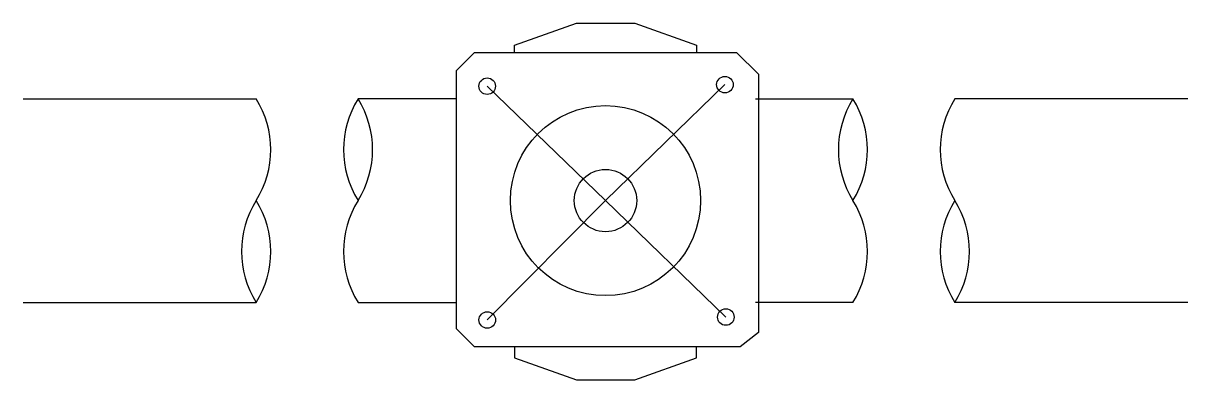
# Model space of a CAD drawing. Header units: millimetres. Extents: x -40 to 40, y -12.2 to 12.3.
import ezdxf

# ---------------------------------------------------------------- set-up
doc = ezdxf.new("R2010")
doc.units = ezdxf.units.MM
doc.layers.add('OBJECT', color=178, linetype='Continuous', lineweight=20, true_color=0x000000)

msp = doc.modelspace()

# ---------------------------------------------------------------- linework, layer by layer
at = {"layer": 'OBJECT', "color": 0, "lineweight": -2}
for p, q in [((-6.246, 10.75), (-1.996, 12.25)), ((-1.996, 12.25), (2.004, 12.25)), ((2.004, 12.25), (6.254, 10.75)), ((-6.246, 10.25), (-6.246, 10.75)), ((6.254, 10.75), (6.254, 10.25)), ((-10.246, 9), (-8.996, 10.25)), ((-8.996, 10.25), (9.004, 10.25)), ((9.004, 10.25), (10.504, 8.75)), ((-10.246, -8.75), (-10.246, 9)), ((0, 0.063), (8.204, 8.032)), ((10.504, 8.75), (10.504, -9)), ((-8.129, 7.926), (0, 0.063)), ((-40, 7.063), (-24, 7.063)), ((-10.3, 7.063), (-17, 7.063)), ((10.3, 7.063), (17, 7.063)), ((40, 7.063), (24, 7.063)), ((0, 0.063), (-8.123, -8.142)), ((0, 0.063), (8.267, -7.943)), ((-40, -6.937), (-24, -6.937)), ((-17, -6.937), (-10.3, -6.937)), ((17, -6.937), (10.3, -6.937)), ((40, -6.937), (24, -6.937)), ((-8.996, -10), (-10.246, -8.75)), ((10.504, -9), (9.254, -10)), ((9.254, -10), (-8.996, -10)), ((-6.246, -10), (-6.246, -10.75)), ((6.254, -10.75), (6.254, -10)), ((-6.246, -10.75), (-1.996, -12.25)), ((2.004, -12.25), (6.254, -10.75)), ((-1.996, -12.25), (2.004, -12.25))]:
    msp.add_line(p, q, dxfattribs=at)
for centre, radius in [((-8.129, 7.926), 0.568), ((8.204, 8.032), 0.568), ((0, 0.063), 6.533), ((0, 0.063), 2.142), ((-8.123, -8.142), 0.568), ((8.267, -7.943), 0.568)]:
    msp.add_circle(centre, radius, dxfattribs=at)
for centre, start, end in [((-29.625, 3.563), 328.10921, 31.89079), ((-11.375, 3.563), 148.10921, 211.89079), ((-22.625, 3.563), 328.10921, 31.89079), ((22.625, 3.563), 148.10921, 211.89079), ((11.375, 3.563), 328.10921, 31.89079), ((29.625, 3.563), 148.10921, 211.89079), ((-18.375, -3.437), 148.10921, 211.89079), ((-29.625, -3.437), 328.10921, 31.89079), ((-11.375, -3.437), 148.10921, 211.89079), ((11.375, -3.437), 328.10921, 31.89079), ((29.625, -3.437), 148.10921, 211.89079), ((18.375, -3.437), 328.10921, 31.89079)]:
    msp.add_arc(centre, 6.625, start, end, dxfattribs=at)

doc.saveas('drawing.dxf')
